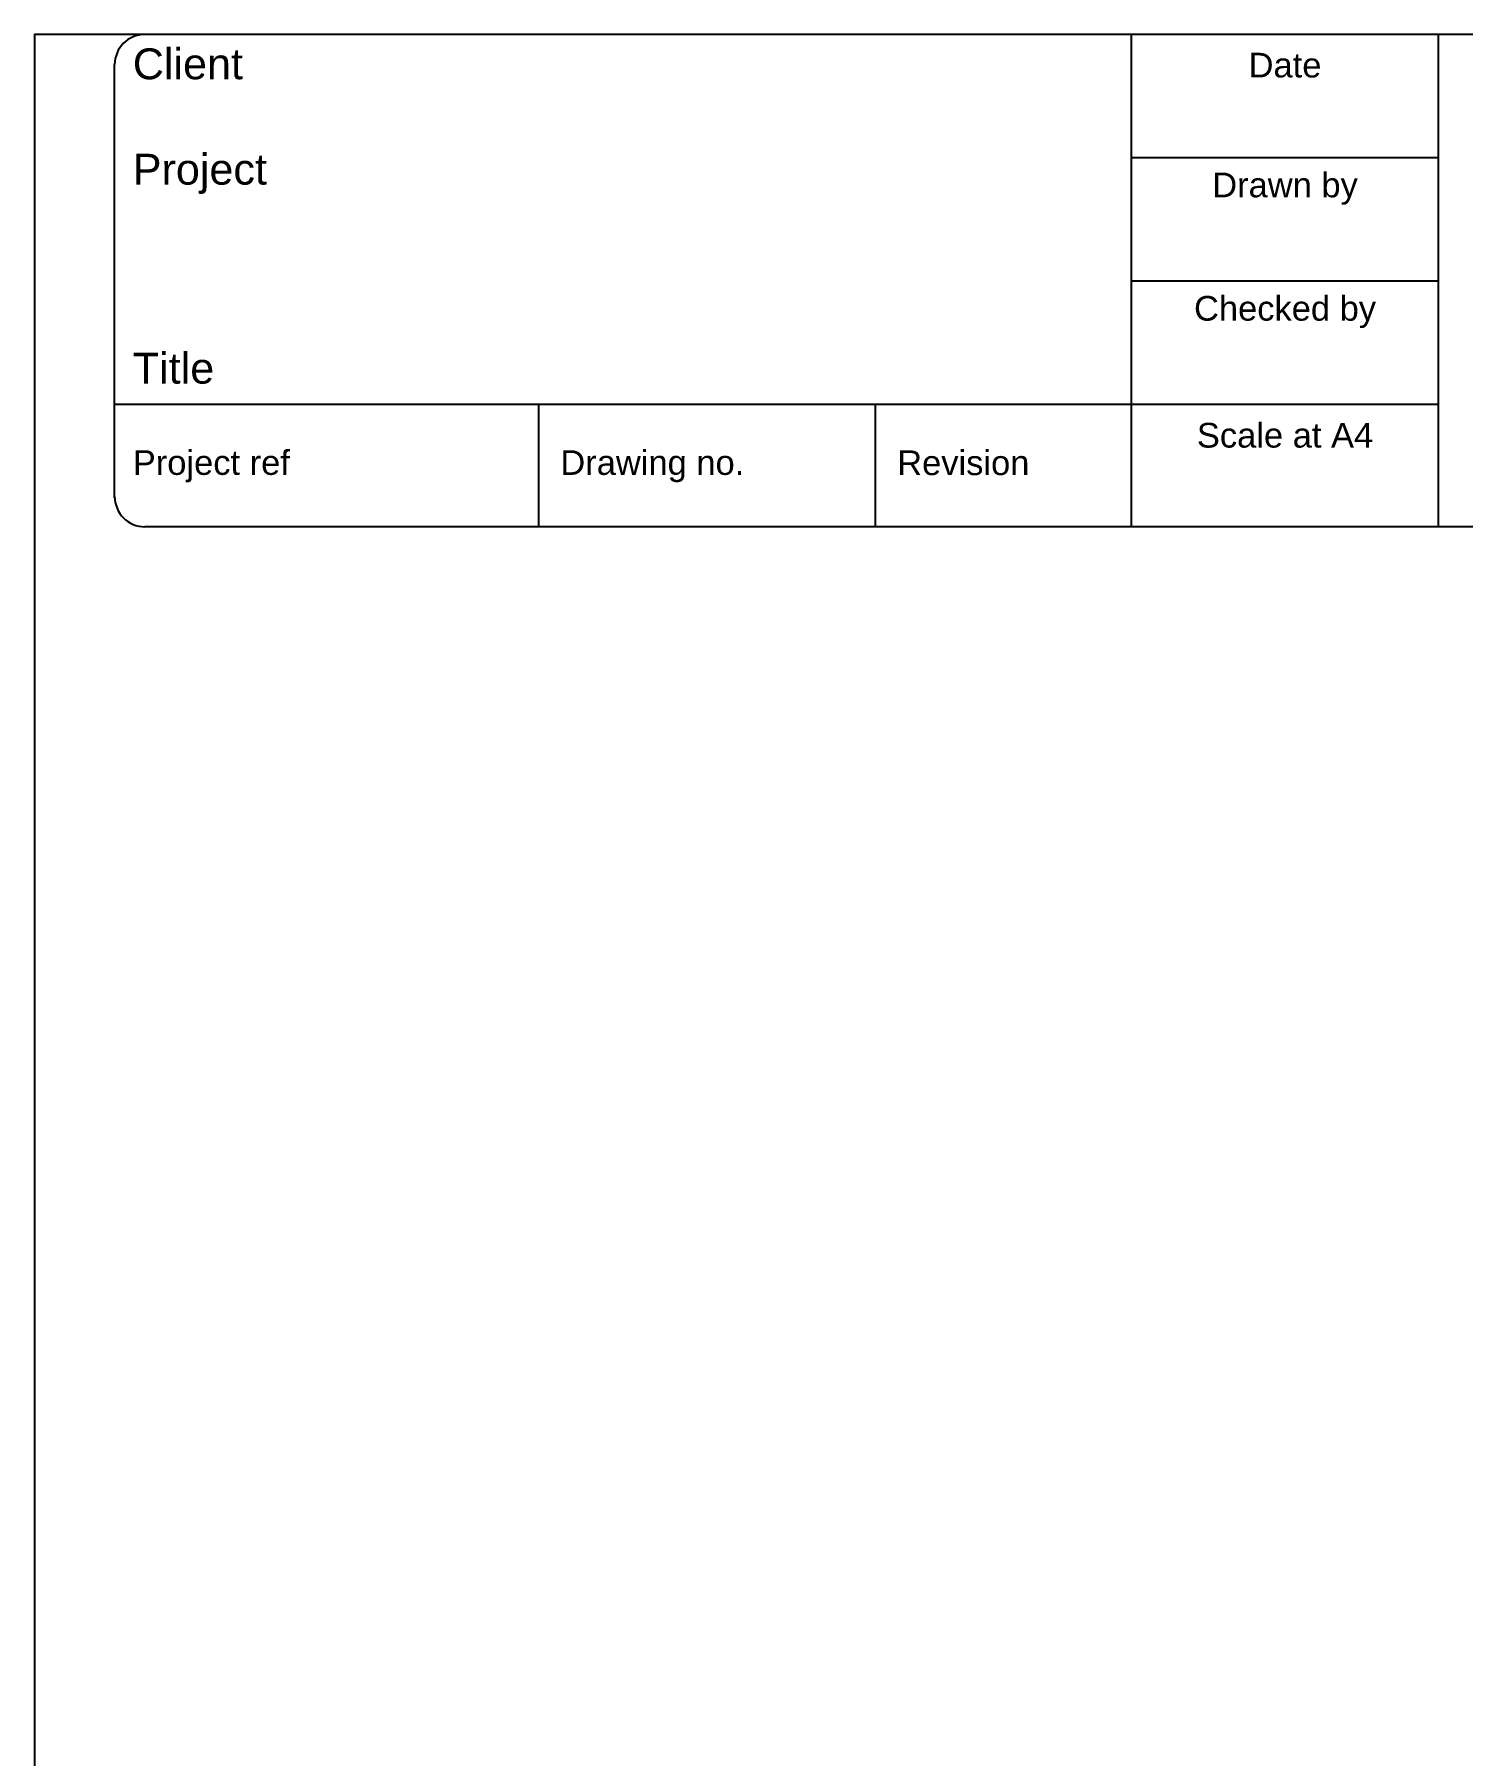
# Paper-space layout 'A4mask' of a CAD drawing. Extents: x 62 to 256, y -11 to 268.
# Drawn here: x 61.7 to 177.4, y 128.3 to 267.8 of the extents above; entities that cross this region are included whole.
import ezdxf
from ezdxf.enums import TextEntityAlignment as Align

# ---------------------------------------------------------------- set-up
doc = ezdxf.new("R2010")
doc.units = 0
doc.layers.get('0').update_dxf_attribs({"linetype": 'CONTINUOUS'})
doc.layers.get('Defpoints').update_dxf_attribs({"linetype": 'CONTINUOUS'})
doc.layers.add('JPP_Mask', color=7, linetype='CONTINUOUS')
doc.styles.add('JPP', font='arial.ttf')

# ---------------------------------------------------------------- blocks, each defined once
blk = doc.blocks.new('A4mask')
at = {"color": 154, "true_color": 0x004a91}
for p, q in [((178.55, 273.5), (2.45, 273.5)), ((82.4, 243.5), (82.4, 273.5)), ((107.3, 233.6), (107.3, 273.5)), ((0, 235.95), (0, 271.05)), ((107.3, 263.5), (82.4, 263.5)), ((107.3, 253.5), (82.4, 253.5)), ((107.3, 243.5), (0, 243.5)), ((34.37, 233.6), (34.37, 243.5)), ((61.67, 233.6), (61.67, 243.5)), ((82.4, 233.6), (82.4, 243.5)), ((178.55, 233.6), (2.45, 233.6))]:
    blk.add_line(p, q, dxfattribs=at)
for centre, start, end in [((2.45, 271.05), 90, 180), ((2.45, 236.05), 180, 270)]:
    blk.add_arc(centre, 2.45, start, end, dxfattribs=at)
at = {"layer": 'Defpoints'}
blk.add_lwpolyline([(187.5, -5.5), (187.5, 273.5), (-6.5, 273.5), (-6.5, -5.5)], close=True, dxfattribs=at)
at = {"color": 2, "style": 'JPP'}
for s, insert, char_height, attachment_point in [('Client', (1.47, 271.1), 2.5, 4), ('Date', (94.85, 271), 2, 5), ('Project', (1.47, 262.2), 2.5, 4), ('Drawn by', (94.85, 261), 2, 5), ('Checked by', (94.85, 251), 2, 5), ('Title', (1.47, 246.43), 2.5, 4), ('Scale at A4', (94.85, 241), 2, 5), ('Project ref', (1.47, 238.5), 2, 4), ('Drawing no.', (36.12, 238.5), 2, 4), ('Revision', (63.42, 238.77), 2, 4)]:
    blk.add_mtext(s, dxfattribs=dict(at, insert=insert, char_height=char_height, attachment_point=attachment_point))
at = {"color": 7, "style": 'JPP'}
for tag, p in [('Client', (16.17, 271.1)), ('Project1', (16.17, 262.42)), ('Project2', (16.17, 256.92)), ('Title1', (16.17, 246.65))]:
    blk.add_attdef(tag, text='', height=2.2, dxfattribs=at).set_placement(p, align=Align.MIDDLE_LEFT)
at = {"color": 2, "style": 'JPP'}
for tag, p in [('Date', (94.85, 266)), ('Drawn', (94.85, 256)), ('Checked', (94.85, 245.5)), ('Scale', (94.85, 236))]:
    blk.add_attdef(tag, text='', height=1.33, dxfattribs=at).set_placement(p, align=Align.MIDDLE_CENTER)
at = {"color": 6, "style": 'JPP'}
for tag, p in [('Ref', (15.95, 238.88)), ('DrgNo.', (51.88, 238.88)), ('Rev', (75.3, 238.88))]:
    blk.add_attdef(tag, text='', height=2.2, dxfattribs=at).set_placement(p, align=Align.MIDDLE_LEFT)

psp = doc.layouts.new('A4mask')

# ---------------------------------------------------------------- block references
at = {"layer": 'JPP_Mask'}
psp.add_blockref('A4mask', (68.16, -5.75), dxfattribs=at)

doc.saveas('drawing.dxf')
